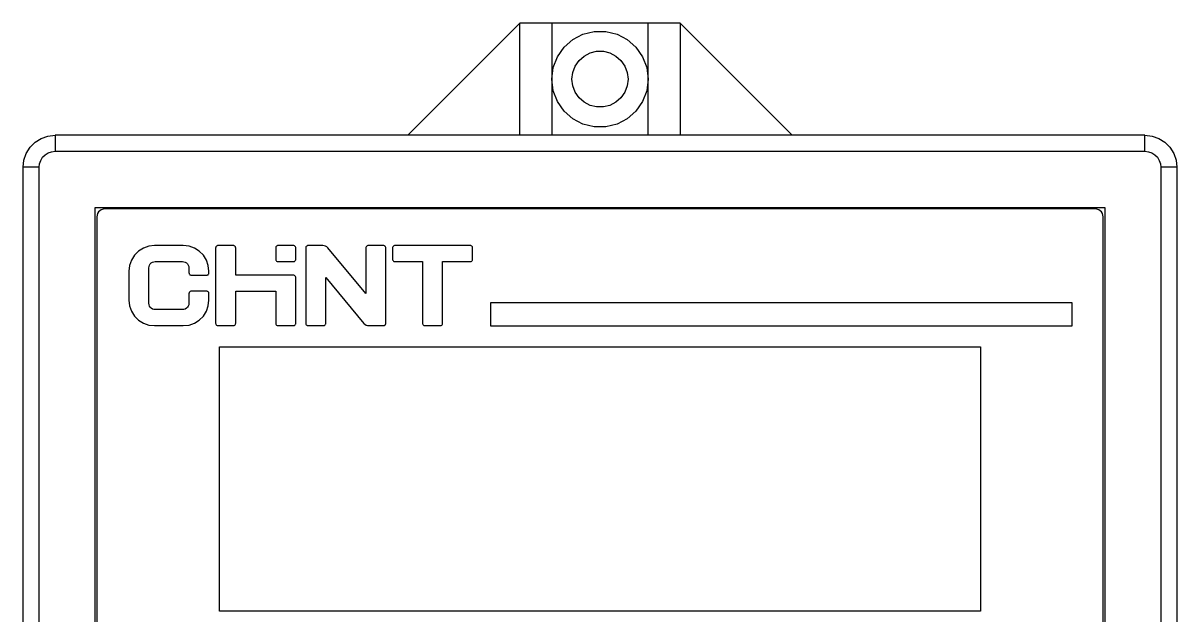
# Model space of a CAD drawing. Header units: millimetres. Extents: x 0 to 72, y 0 to 122.
# Drawn here: x 0 to 72, y 84.5 to 121.5 of the extents above; entities that cross this region are included whole.
import ezdxf

# ---------------------------------------------------------------- set-up
doc = ezdxf.new("R2010")
doc.units = ezdxf.units.MM

# ---------------------------------------------------------------- blocks, each defined once
blk = doc.blocks.new('CHINT_8a975586c0ab5a56ad421689b59d433e_FACE_0')
at = {"color": 141, "linetype": 'Continuous', "true_color": 0x40d9ff}
for p, q in [((31, 121.5), (24, 114.5)), ((31, 114.5), (31, 121.5)), ((33, 121.5), (31, 121.5)), ((33, 121.5), (33, 114.5)), ((39, 121.5), (33, 121.5)), ((39, 114.5), (39, 121.5)), ((41, 121.5), (39, 121.5)), ((48, 114.5), (41, 121.5)), ((41, 121.5), (41, 114.5)), ((70, 114.5), (2, 114.5)), ((2, 113.5), (70, 113.5))]:
    blk.add_line(p, q, dxfattribs=at)
for points in [[(33.087, 117.282), (33, 118), (33.087, 118.718), (33.344, 119.394), (33.754, 119.989), (34.296, 120.469), (34.936, 120.805), (35.638, 120.978), (36.362, 120.978), (37.064, 120.805), (37.704, 120.469), (38.246, 119.989), (38.656, 119.394), (38.913, 118.718), (39, 118), (38.913, 117.282), (38.656, 116.606), (38.246, 116.011), (37.704, 115.531), (37.064, 115.195), (36.362, 115.022), (35.638, 115.022), (34.936, 115.195), (34.296, 115.531), (33.754, 116.011), (33.344, 116.606), (33.087, 117.282)], [(34.301, 117.581), (34.25, 118), (34.301, 118.419), (34.45, 118.813), (34.69, 119.16), (35.006, 119.44), (35.379, 119.636), (35.789, 119.737), (36.211, 119.737), (36.621, 119.636), (36.994, 119.44), (37.31, 119.16), (37.55, 118.813), (37.699, 118.419), (37.75, 118), (37.699, 117.581), (37.55, 117.187), (37.31, 116.84), (36.994, 116.56), (36.621, 116.364), (36.211, 116.263), (35.789, 116.263), (35.379, 116.364), (35.006, 116.56), (34.69, 116.84), (34.45, 117.187), (34.301, 117.581)], [(0, 112.5), (0.05, 112.945), (0.198, 113.368), (0.436, 113.747), (0.753, 114.064), (1.132, 114.302), (1.555, 114.45), (2, 114.5)], [(2, 114.5), (2, 114.475), (2, 114.401), (2, 114.282), (2, 114.123), (2, 113.934), (2, 113.723), (2, 113.5)], [(70, 114.5), (70.445, 114.45), (70.868, 114.302), (71.247, 114.064), (71.564, 113.747), (71.802, 113.368), (71.95, 112.945), (72, 112.5)], [(70, 113.5), (70, 113.723), (70, 113.934), (70, 114.123), (70, 114.282), (70, 114.401), (70, 114.475), (70, 114.5)], [(1, 112.5), (1.025, 112.723), (1.099, 112.934), (1.218, 113.123), (1.377, 113.282), (1.566, 113.401), (1.777, 113.475), (2, 113.5)], [(70, 113.5), (70.223, 113.475), (70.434, 113.401), (70.623, 113.282), (70.782, 113.123), (70.901, 112.934), (70.975, 112.723), (71, 112.5)], [(0, 36.5), (0, 43.914), (0, 112.5)], [(1, 112.5), (0.777, 112.5), (0.566, 112.5), (0.377, 112.5), (0.218, 112.5), (0.099, 112.5), (0.025, 112.5), (0, 112.5)], [(71, 112.5), (71, 43.914), (1, 43.914), (1, 112.5)], [(72, 112.5), (71.975, 112.5), (71.901, 112.5), (71.782, 112.5), (71.623, 112.5), (71.434, 112.5), (71.223, 112.5), (71, 112.5)], [(72, 112.5), (72, 43.914), (72, 36.5)], [(4.5, 48), (4.5, 110), (67.5, 110), (67.5, 48), (4.5, 48)], [(67.4, 48.6), (67.4, 109.4), (67.387, 109.511), (67.35, 109.617), (67.291, 109.712), (67.212, 109.791), (67.117, 109.85), (67.011, 109.887), (66.9, 109.9), (5.1, 109.9), (4.989, 109.887), (4.883, 109.85), (4.788, 109.791), (4.709, 109.712), (4.65, 109.617), (4.613, 109.511), (4.6, 109.4), (4.6, 48.6)], [(10.35, 106.217), (10.35, 105.917), (10.354, 105.884), (10.365, 105.852), (10.383, 105.823), (10.406, 105.8), (10.435, 105.782), (10.466, 105.771), (10.5, 105.767), (11.45, 105.767), (11.483, 105.771), (11.515, 105.782), (11.543, 105.8), (11.567, 105.823), (11.585, 105.852), (11.596, 105.884), (11.599, 105.917), (11.599, 106.017), (11.559, 106.373), (11.441, 106.711), (11.25, 107.014), (10.997, 107.267), (10.694, 107.458), (10.356, 107.576), (10, 107.616), (8.2, 107.616), (7.844, 107.576), (7.506, 107.458), (7.203, 107.267), (6.95, 107.014), (6.759, 106.711), (6.641, 106.373), (6.601, 106.017), (6.601, 104.217), (6.641, 103.861), (6.759, 103.523), (6.95, 103.22), (7.203, 102.967), (7.506, 102.776), (7.844, 102.658), (8.2, 102.618), (10, 102.618), (10.356, 102.658), (10.694, 102.776), (10.997, 102.967), (11.25, 103.22), (11.441, 103.523), (11.559, 103.861), (11.599, 104.217), (11.599, 104.617), (11.596, 104.651), (11.585, 104.682), (11.567, 104.711), (11.543, 104.735), (11.515, 104.752), (11.483, 104.763), (11.45, 104.767), (10.5, 104.767), (10.466, 104.763), (10.435, 104.752), (10.406, 104.735), (10.383, 104.711), (10.365, 104.682), (10.354, 104.651), (10.35, 104.617), (10.35, 104.017), (10.34, 103.928), (10.31, 103.844), (10.263, 103.768), (10.199, 103.705), (10.123, 103.657), (10.039, 103.628), (9.95, 103.617), (8.25, 103.617), (8.161, 103.628), (8.077, 103.657), (8.001, 103.705), (7.938, 103.768), (7.89, 103.844), (7.86, 103.928), (7.85, 104.017), (7.85, 106.217), (7.86, 106.306), (7.89, 106.391), (7.938, 106.467), (8.001, 106.53), (8.077, 106.578), (8.161, 106.607), (8.25, 106.617), (9.95, 106.617), (10.039, 106.607), (10.123, 106.578), (10.199, 106.53), (10.263, 106.467), (10.31, 106.391), (10.34, 106.306), (10.35, 106.217)], [(13.116, 107.616), (12.166, 107.616), (12.133, 107.613), (12.101, 107.602), (12.072, 107.584), (12.049, 107.56), (12.031, 107.532), (12.02, 107.5), (12.016, 107.467), (12.016, 102.768), (12.02, 102.734), (12.031, 102.703), (12.049, 102.674), (12.072, 102.651), (12.101, 102.633), (12.133, 102.622), (12.166, 102.618), (13.116, 102.618), (13.149, 102.622), (13.181, 102.633), (13.209, 102.651), (13.233, 102.674), (13.251, 102.703), (13.262, 102.734), (13.266, 102.768), (13.266, 104.767), (15.765, 104.767), (15.765, 102.768), (15.769, 102.734), (15.78, 102.703), (15.798, 102.674), (15.821, 102.651), (15.85, 102.633), (15.882, 102.622), (15.915, 102.618), (16.865, 102.618), (16.898, 102.622), (16.93, 102.633), (16.958, 102.651), (16.982, 102.674), (17, 102.703), (17.011, 102.734), (17.015, 102.768), (17.015, 105.617), (17.011, 105.65), (17, 105.682), (16.982, 105.711), (16.958, 105.734), (16.93, 105.752), (16.898, 105.763), (16.865, 105.767), (13.266, 105.767), (13.266, 107.467), (13.262, 107.5), (13.251, 107.532), (13.233, 107.56), (13.209, 107.584), (13.181, 107.602), (13.149, 107.613), (13.116, 107.616)], [(17.015, 106.767), (17.015, 107.467), (17.011, 107.5), (17, 107.532), (16.982, 107.56), (16.958, 107.584), (16.93, 107.602), (16.898, 107.613), (16.865, 107.616), (15.915, 107.616), (15.882, 107.613), (15.85, 107.602), (15.821, 107.584), (15.798, 107.56), (15.78, 107.532), (15.769, 107.5), (15.765, 107.467), (15.765, 106.767), (15.769, 106.734), (15.78, 106.702), (15.798, 106.674), (15.821, 106.65), (15.85, 106.632), (15.882, 106.621), (15.915, 106.617), (16.865, 106.617), (16.898, 106.621), (16.93, 106.632), (16.958, 106.65), (16.982, 106.674), (17, 106.702), (17.011, 106.734), (17.015, 106.767)], [(22.488, 107.616), (21.538, 107.616), (21.505, 107.613), (21.473, 107.602), (21.445, 107.584), (21.421, 107.56), (21.403, 107.532), (21.392, 107.5), (21.388, 107.467), (21.388, 104.617), (19.009, 107.472), (18.946, 107.533), (18.871, 107.579), (18.789, 107.607), (18.702, 107.616), (17.789, 107.616), (17.756, 107.613), (17.724, 107.602), (17.696, 107.584), (17.672, 107.56), (17.654, 107.532), (17.643, 107.5), (17.64, 107.467), (17.64, 102.768), (17.643, 102.734), (17.654, 102.703), (17.672, 102.674), (17.696, 102.651), (17.724, 102.633), (17.756, 102.622), (17.789, 102.618), (18.739, 102.618), (18.773, 102.622), (18.804, 102.633), (18.833, 102.651), (18.856, 102.674), (18.874, 102.703), (18.885, 102.734), (18.889, 102.768), (18.889, 105.617), (21.268, 102.762), (21.331, 102.701), (21.406, 102.656), (21.489, 102.627), (21.576, 102.618), (22.488, 102.618), (22.521, 102.622), (22.553, 102.633), (22.582, 102.651), (22.605, 102.674), (22.623, 102.703), (22.634, 102.734), (22.638, 102.768), (22.638, 107.467), (22.634, 107.5), (22.623, 107.532), (22.605, 107.56), (22.582, 107.584), (22.553, 107.602), (22.521, 107.613), (22.488, 107.616)], [(27.903, 107.616), (23.205, 107.616), (23.171, 107.613), (23.14, 107.602), (23.111, 107.584), (23.087, 107.56), (23.07, 107.532), (23.058, 107.5), (23.055, 107.467), (23.055, 106.767), (23.058, 106.734), (23.07, 106.702), (23.087, 106.674), (23.111, 106.65), (23.14, 106.632), (23.171, 106.621), (23.205, 106.617), (24.929, 106.617), (24.929, 102.768), (24.933, 102.734), (24.944, 102.703), (24.962, 102.674), (24.986, 102.651), (25.014, 102.633), (25.046, 102.622), (25.079, 102.618), (26.029, 102.618), (26.062, 102.622), (26.094, 102.633), (26.122, 102.651), (26.146, 102.674), (26.164, 102.703), (26.175, 102.734), (26.179, 102.768), (26.179, 106.617), (27.903, 106.617), (27.937, 106.621), (27.968, 106.632), (27.997, 106.65), (28.021, 106.674), (28.038, 106.702), (28.049, 106.734), (28.053, 106.767), (28.053, 107.467), (28.049, 107.5), (28.038, 107.532), (28.021, 107.56), (27.997, 107.584), (27.968, 107.602), (27.937, 107.613), (27.903, 107.616)], [(29.158, 104.05), (29.158, 102.617), (65.466, 102.617), (65.466, 104.05), (29.158, 104.05)], [(59.75, 84.8), (12.25, 84.8), (12.25, 101.3), (59.75, 101.3), (59.75, 84.8)]]:
    blk.add_lwpolyline(points, dxfattribs=at)
blk = doc.blocks.new('CHINT_8a975586c0ab5a56ad421689b59d433e')
at = {"color": 141, "true_color": 0x40d9ff}
blk.add_blockref('CHINT_8a975586c0ab5a56ad421689b59d433e_FACE_0', (0, 0), dxfattribs=at)

msp = doc.modelspace()

# ---------------------------------------------------------------- block references
at = {"color": 141, "true_color": 0x40d9ff}
msp.add_blockref('CHINT_8a975586c0ab5a56ad421689b59d433e', (0, 0), dxfattribs=at)

doc.saveas('drawing.dxf')
